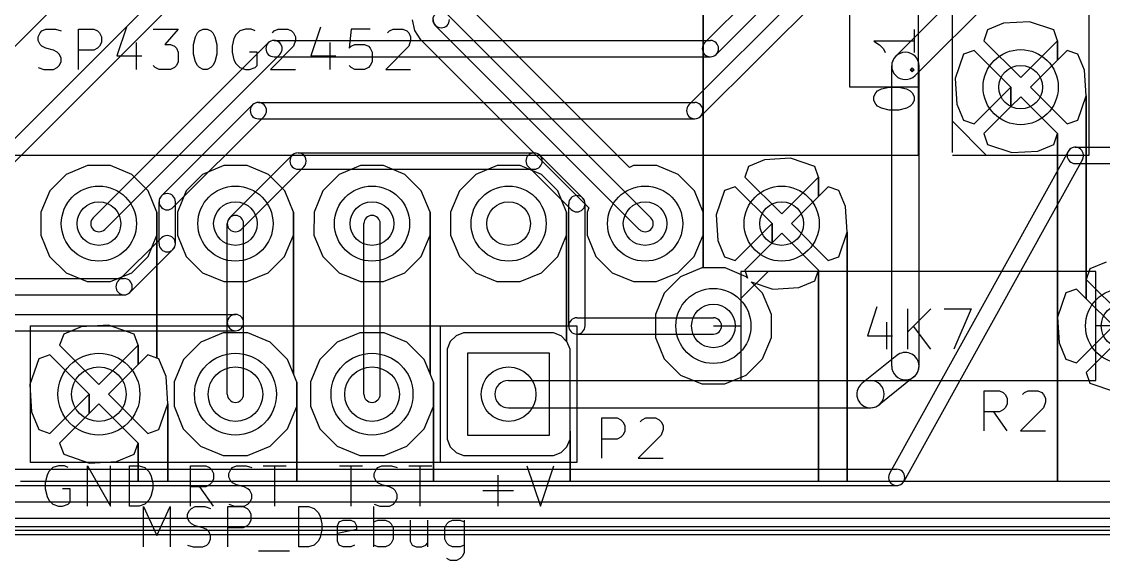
# Model space of a CAD drawing. Extents: x 10 to 410, y -287 to -10.
# Drawn here: x 203.03 to 223.15, y -151.05 to -141.02 of the extents above; entities that cross this region are included whole.
import ezdxf

# ---------------------------------------------------------------- set-up
doc = ezdxf.new("R2010")
doc.units = 0
doc.header["$MEASUREMENT"] = 0
doc.layers.add('Black', color=250, linetype='CONTINUOUS')
doc.layers.add('White', color=7, linetype='CONTINUOUS')

msp = doc.modelspace()

# ---------------------------------------------------------------- linework, layer by layer
at = {"layer": 'BLACK'}
for p, q in [((215.71, -144.566), (215.71, -136.946)), ((215.71, -136.946), (215.71, -144.566)), ((215.71, -144.566), (215.71, -136.946)), ((215.71, -136.946), (215.71, -144.566)), ((219.71, -138.43), (219.71, -143.51)), ((220.345, -143.459), (220.345, -138.43)), ((222.885, -138.43), (222.885, -143.51)), ((218.44, -142.24), (218.44, -139.7)), ((214.337, -143.733), (211.363, -140.759)), ((214.337, -143.733), (211.363, -140.759)), ((210.297, -140.984), (210.338, -141.188)), ((210.297, -140.984), (210.338, -141.188)), ((210.941, -140.875), (214.738, -144.672)), ((221.777, -141.021), (221.298, -141.051)), ((221.777, -141.021), (221.298, -141.051)), ((222.231, -141.175), (221.777, -141.021)), ((222.231, -141.175), (221.777, -141.021)), ((203.339, -141.301), (203.375, -141.23)), ((203.375, -141.23), (203.411, -141.194)), ((203.411, -141.194), (203.482, -141.159)), ((203.482, -141.159), (203.661, -141.159)), ((203.661, -141.159), (203.768, -141.194)), ((204.089, -141.909), (204.089, -141.159)), ((204.089, -141.159), (204.375, -141.159)), ((204.375, -141.159), (204.446, -141.194)), ((204.446, -141.194), (204.482, -141.23)), ((204.482, -141.23), (204.518, -141.301)), ((204.982, -141.123), (204.804, -141.659)), ((205.482, -141.159), (205.946, -141.159)), ((205.946, -141.159), (205.696, -141.444)), ((206.268, -141.301), (206.304, -141.23)), ((206.304, -141.23), (206.339, -141.194)), ((206.339, -141.194), (206.411, -141.159)), ((206.411, -141.159), (206.482, -141.159)), ((206.482, -141.159), (206.554, -141.194)), ((206.554, -141.194), (206.589, -141.23)), ((206.589, -141.23), (206.625, -141.301)), ((207.089, -141.194), (207.018, -141.266)), ((207.196, -141.159), (207.089, -141.194)), ((207.304, -141.159), (207.196, -141.159)), ((207.375, -141.194), (207.304, -141.159)), ((207.696, -141.23), (207.732, -141.194)), ((207.732, -141.194), (207.804, -141.159)), ((207.804, -141.159), (207.982, -141.159)), ((207.982, -141.159), (208.054, -141.194)), ((208.054, -141.194), (208.089, -141.23)), ((208.089, -141.23), (208.125, -141.301)), ((208.589, -141.123), (208.411, -141.659)), ((209.161, -141.159), (209.125, -141.516)), ((209.518, -141.159), (209.161, -141.159)), ((209.839, -141.23), (209.875, -141.194)), ((209.875, -141.194), (209.946, -141.159)), ((209.946, -141.159), (210.125, -141.159)), ((210.125, -141.159), (210.196, -141.194)), ((210.196, -141.194), (210.232, -141.23)), ((210.232, -141.23), (210.268, -141.301)), ((210.338, -141.188), (210.453, -141.361)), ((210.338, -141.188), (210.453, -141.361)), ((210.725, -141.091), (214.522, -144.888)), ((219.633, -141.166), (219.633, -141.595)), ((220.999, -141.175), (220.93, -141.375)), ((220.999, -141.175), (220.93, -141.375)), ((221.298, -141.051), (220.999, -141.175)), ((221.298, -141.051), (220.999, -141.175)), ((222.3, -141.375), (222.231, -141.175)), ((222.3, -141.375), (222.231, -141.175)), ((203.339, -141.373), (203.339, -141.301)), ((203.375, -141.444), (203.339, -141.373)), ((203.411, -141.48), (203.375, -141.444)), ((204.518, -141.409), (204.482, -141.48)), ((204.518, -141.301), (204.518, -141.409)), ((205.161, -141.409), (205.161, -141.909)), ((205.696, -141.444), (205.804, -141.444)), ((205.804, -141.444), (205.875, -141.48)), ((206.232, -141.444), (206.268, -141.301)), ((206.232, -141.623), (206.232, -141.444)), ((206.625, -141.301), (206.661, -141.444)), ((206.661, -141.444), (206.661, -141.623)), ((206.982, -141.337), (206.946, -141.48)), ((207.018, -141.266), (206.982, -141.337)), ((208.125, -141.373), (208.089, -141.48)), ((208.125, -141.301), (208.125, -141.373)), ((208.768, -141.409), (208.768, -141.909)), ((209.161, -141.48), (209.232, -141.444)), ((209.232, -141.444), (209.411, -141.444)), ((209.411, -141.444), (209.482, -141.48)), ((210.268, -141.373), (210.232, -141.48)), ((210.268, -141.301), (210.268, -141.373)), ((210.453, -141.361), (210.463, -141.367)), ((210.453, -141.361), (210.463, -141.367)), ((210.463, -141.367), (213.583, -144.487)), ((210.463, -141.367), (213.583, -144.487)), ((219.633, -141.381), (218.883, -141.381)), ((218.883, -141.381), (218.99, -141.452)), ((220.93, -141.375), (221.615, -142.06)), ((220.93, -141.375), (221.615, -142.06)), ((221.615, -142.06), (222.3, -141.375)), ((221.615, -142.06), (222.3, -141.375)), ((222.3, -141.735), (222.3, -141.375)), ((222.3, -141.375), (222.3, -141.735)), ((222.3, -141.735), (222.3, -141.375)), ((222.3, -141.375), (222.3, -141.735)), ((203.482, -141.516), (203.411, -141.48)), ((203.625, -141.551), (203.482, -141.516)), ((203.696, -141.587), (203.625, -141.551)), ((203.732, -141.623), (203.696, -141.587)), ((203.768, -141.694), (203.732, -141.623)), ((204.375, -141.551), (204.089, -141.551)), ((204.446, -141.516), (204.375, -141.551)), ((204.482, -141.48), (204.446, -141.516)), ((205.875, -141.48), (205.911, -141.516)), ((205.911, -141.516), (205.946, -141.587)), ((205.946, -141.587), (205.946, -141.766)), ((206.268, -141.766), (206.232, -141.623)), ((206.661, -141.623), (206.625, -141.766)), ((206.946, -141.48), (206.946, -141.587)), ((206.946, -141.587), (206.982, -141.73)), ((207.411, -141.587), (207.268, -141.587)), ((207.411, -141.837), (207.411, -141.587)), ((208.089, -141.48), (207.661, -141.909)), ((209.125, -141.516), (209.161, -141.48)), ((209.482, -141.48), (209.518, -141.516)), ((209.518, -141.516), (209.554, -141.587)), ((209.554, -141.587), (209.554, -141.766)), ((210.232, -141.48), (209.804, -141.909)), ((218.99, -141.452), (219.061, -141.524)), ((219.061, -141.524), (219.097, -141.595)), ((220.55, -141.624), (220.396, -142.078)), ((220.55, -141.624), (220.396, -142.078)), ((220.75, -141.555), (220.55, -141.624)), ((220.75, -141.555), (220.55, -141.624)), ((221.435, -142.24), (220.75, -141.555)), ((221.435, -142.24), (220.75, -141.555)), ((222.48, -141.555), (222.3, -141.735)), ((222.48, -141.555), (222.3, -141.735)), ((222.68, -141.624), (222.48, -141.555)), ((222.68, -141.624), (222.48, -141.555)), ((222.804, -141.923), (222.68, -141.624)), ((222.804, -141.923), (222.68, -141.624)), ((203.696, -141.873), (203.732, -141.837)), ((203.732, -141.837), (203.768, -141.766)), ((203.768, -141.766), (203.768, -141.694)), ((204.804, -141.659), (205.268, -141.659)), ((205.518, -141.873), (205.482, -141.837)), ((205.911, -141.837), (205.875, -141.873)), ((205.946, -141.766), (205.911, -141.837)), ((206.304, -141.837), (206.268, -141.766)), ((206.339, -141.873), (206.304, -141.837)), ((206.589, -141.837), (206.554, -141.873)), ((206.625, -141.766), (206.589, -141.837)), ((206.982, -141.73), (207.018, -141.801)), ((207.018, -141.801), (207.089, -141.873)), ((207.375, -141.873), (207.411, -141.837)), ((208.411, -141.659), (208.875, -141.659)), ((209.161, -141.873), (209.125, -141.837)), ((209.518, -141.837), (209.482, -141.873)), ((209.554, -141.766), (209.518, -141.837)), ((222.3, -141.735), (221.795, -142.24)), ((222.3, -141.735), (221.795, -142.24)), ((203.339, -141.873), (203.446, -141.909)), ((203.446, -141.909), (203.625, -141.909)), ((203.625, -141.909), (203.696, -141.873)), ((205.589, -141.909), (205.518, -141.873)), ((205.804, -141.909), (205.589, -141.909)), ((205.875, -141.873), (205.804, -141.909)), ((206.411, -141.909), (206.339, -141.873)), ((206.482, -141.909), (206.411, -141.909)), ((206.554, -141.873), (206.482, -141.909)), ((207.089, -141.873), (207.196, -141.909)), ((207.196, -141.909), (207.268, -141.909)), ((207.268, -141.909), (207.375, -141.873)), ((207.661, -141.909), (208.125, -141.909)), ((209.232, -141.909), (209.161, -141.873)), ((209.411, -141.909), (209.232, -141.909)), ((209.482, -141.873), (209.411, -141.909)), ((209.804, -141.909), (210.268, -141.909)), ((219.561, -141.916), (219.597, -141.881)), ((219.597, -141.952), (219.561, -141.916)), ((219.561, -141.916), (219.633, -141.916)), ((219.597, -141.881), (219.633, -141.916)), ((219.633, -141.916), (219.597, -141.952)), ((222.834, -142.402), (222.804, -141.923)), ((222.834, -142.402), (222.804, -141.923)), ((219.71, -142.24), (218.44, -142.24)), ((219.025, -142.274), (219.168, -142.238)), ((219.168, -142.238), (219.347, -142.238)), ((219.347, -142.238), (219.49, -142.274)), ((220.396, -142.078), (220.426, -142.557)), ((220.396, -142.078), (220.426, -142.557)), ((220.75, -142.925), (221.435, -142.24)), ((220.75, -142.925), (221.435, -142.24)), ((221.435, -142.599), (221.435, -142.24)), ((221.435, -142.24), (221.435, -142.599)), ((221.435, -142.599), (221.435, -142.24)), ((221.435, -142.24), (221.435, -142.599)), ((221.795, -142.24), (222.48, -142.925)), ((221.795, -142.24), (222.48, -142.925)), ((218.883, -142.416), (218.918, -142.345)), ((218.883, -142.488), (218.883, -142.416)), ((218.918, -142.345), (218.954, -142.309)), ((218.954, -142.309), (219.025, -142.274)), ((219.49, -142.274), (219.561, -142.309)), ((219.561, -142.309), (219.597, -142.345)), ((219.597, -142.345), (219.633, -142.416)), ((219.633, -142.416), (219.633, -142.488)), ((221.615, -142.42), (221.435, -142.599)), ((221.615, -142.42), (221.435, -142.599)), ((222.3, -143.105), (221.615, -142.42)), ((222.3, -143.105), (221.615, -142.42)), ((222.68, -142.856), (222.834, -142.402)), ((222.68, -142.856), (222.834, -142.402)), ((222.834, -146.179), (222.834, -142.402)), ((222.834, -142.402), (222.834, -146.179)), ((222.834, -146.179), (222.834, -142.402)), ((222.834, -142.402), (222.834, -146.179)), ((218.918, -142.559), (218.883, -142.488)), ((218.954, -142.595), (218.918, -142.559)), ((219.025, -142.631), (218.954, -142.595)), ((219.168, -142.666), (219.025, -142.631)), ((219.49, -142.631), (219.347, -142.666)), ((219.561, -142.595), (219.49, -142.631)), ((219.597, -142.559), (219.561, -142.595)), ((219.633, -142.488), (219.597, -142.559)), ((220.426, -142.557), (220.55, -142.856)), ((220.426, -142.557), (220.55, -142.856)), ((221.435, -142.599), (220.93, -143.105)), ((221.435, -142.599), (220.93, -143.105)), ((219.347, -142.666), (219.168, -142.666)), ((220.98, -143.51), (220.345, -142.875)), ((220.55, -142.856), (220.75, -142.925)), ((220.55, -142.856), (220.75, -142.925)), ((222.48, -142.925), (222.68, -142.856)), ((222.48, -142.925), (222.68, -142.856)), ((220.93, -143.105), (220.999, -143.305)), ((220.93, -143.105), (220.999, -143.305)), ((222.231, -143.305), (222.3, -143.105)), ((222.231, -143.305), (222.3, -143.105)), ((222.3, -149.581), (222.3, -143.105)), ((222.3, -143.105), (222.3, -149.581)), ((222.3, -149.581), (222.3, -143.105)), ((222.3, -143.105), (222.3, -149.581)), ((220.999, -143.305), (221.453, -143.459)), ((220.999, -143.305), (221.453, -143.459)), ((221.453, -143.459), (221.932, -143.429)), ((221.453, -143.459), (221.932, -143.429)), ((221.932, -143.429), (222.231, -143.305)), ((221.932, -143.429), (222.231, -143.305)), ((219.71, -143.51), (191.77, -143.51)), ((216.853, -143.591), (216.554, -143.715)), ((216.853, -143.591), (216.554, -143.715)), ((217.332, -143.561), (216.853, -143.591)), ((217.332, -143.561), (216.853, -143.591)), ((217.786, -143.715), (217.332, -143.561)), ((217.786, -143.715), (217.332, -143.561)), ((222.885, -143.51), (220.345, -143.51)), ((204.256, -143.7), (203.859, -143.864)), ((204.256, -143.7), (203.859, -143.864)), ((204.686, -143.701), (204.256, -143.7)), ((204.686, -143.701), (204.256, -143.7)), ((205.082, -143.865), (204.686, -143.701)), ((205.082, -143.865), (204.686, -143.701)), ((206.796, -143.7), (206.399, -143.864)), ((206.796, -143.7), (206.399, -143.864)), ((207.226, -143.701), (206.796, -143.7)), ((207.226, -143.701), (206.796, -143.7)), ((207.622, -143.865), (207.226, -143.701)), ((207.622, -143.865), (207.226, -143.701)), ((209.336, -143.7), (208.939, -143.864)), ((209.336, -143.7), (208.939, -143.864)), ((209.766, -143.701), (209.336, -143.7)), ((209.766, -143.701), (209.336, -143.7)), ((210.162, -143.865), (209.766, -143.701)), ((210.162, -143.865), (209.766, -143.701)), ((211.876, -143.7), (211.479, -143.864)), ((211.876, -143.7), (211.479, -143.864)), ((212.306, -143.701), (211.876, -143.7)), ((212.306, -143.701), (211.876, -143.7)), ((212.702, -143.865), (212.306, -143.701)), ((212.702, -143.865), (212.306, -143.701)), ((214.416, -143.7), (214.337, -143.733)), ((214.416, -143.7), (214.337, -143.733)), ((214.846, -143.701), (214.416, -143.7)), ((214.846, -143.701), (214.416, -143.7)), ((215.242, -143.865), (214.846, -143.701)), ((215.242, -143.865), (214.846, -143.701)), ((216.554, -143.715), (216.485, -143.915)), ((216.554, -143.715), (216.485, -143.915)), ((217.855, -143.915), (217.786, -143.715)), ((217.855, -143.915), (217.786, -143.715)), ((203.859, -143.864), (203.555, -144.168)), ((203.859, -143.864), (203.555, -144.168)), ((205.386, -144.169), (205.082, -143.865)), ((205.386, -144.169), (205.082, -143.865)), ((206.399, -143.864), (206.095, -144.168)), ((206.399, -143.864), (206.095, -144.168)), ((207.926, -144.169), (207.622, -143.865)), ((207.926, -144.169), (207.622, -143.865)), ((208.939, -143.864), (208.635, -144.168)), ((208.939, -143.864), (208.635, -144.168)), ((210.466, -144.169), (210.162, -143.865)), ((210.466, -144.169), (210.162, -143.865)), ((211.479, -143.864), (211.175, -144.168)), ((211.479, -143.864), (211.175, -144.168)), ((213.006, -144.169), (212.702, -143.865)), ((213.006, -144.169), (212.702, -143.865)), ((215.546, -144.169), (215.242, -143.865)), ((215.546, -144.169), (215.242, -143.865)), ((216.485, -143.915), (217.17, -144.6)), ((216.485, -143.915), (217.17, -144.6)), ((217.17, -144.6), (217.855, -143.915)), ((217.17, -144.6), (217.855, -143.915)), ((217.855, -144.275), (217.855, -143.915)), ((217.855, -143.915), (217.855, -144.275)), ((217.855, -144.275), (217.855, -143.915)), ((217.855, -143.915), (217.855, -144.275)), ((203.555, -144.168), (203.391, -144.564)), ((203.555, -144.168), (203.391, -144.564)), ((205.55, -144.566), (205.386, -144.169)), ((205.55, -144.566), (205.386, -144.169)), ((206.095, -144.168), (205.931, -144.564)), ((206.095, -144.168), (205.931, -144.564)), ((208.09, -144.566), (207.926, -144.169)), ((208.09, -144.566), (207.926, -144.169)), ((208.635, -144.168), (208.471, -144.564)), ((208.635, -144.168), (208.471, -144.564)), ((210.63, -144.566), (210.466, -144.169)), ((210.63, -144.566), (210.466, -144.169)), ((211.175, -144.168), (211.011, -144.564)), ((211.175, -144.168), (211.011, -144.564)), ((213.17, -144.566), (213.006, -144.169)), ((213.17, -144.566), (213.006, -144.169)), ((215.71, -144.566), (215.546, -144.169)), ((215.71, -144.566), (215.546, -144.169)), ((216.105, -144.164), (215.951, -144.618)), ((216.105, -144.164), (215.951, -144.618)), ((216.305, -144.095), (216.105, -144.164)), ((216.305, -144.095), (216.105, -144.164)), ((216.99, -144.78), (216.305, -144.095)), ((216.99, -144.78), (216.305, -144.095)), ((218.035, -144.095), (217.855, -144.275)), ((218.035, -144.095), (217.855, -144.275)), ((218.235, -144.164), (218.035, -144.095)), ((218.235, -144.164), (218.035, -144.095)), ((218.359, -144.463), (218.235, -144.164)), ((218.359, -144.463), (218.235, -144.164)), ((217.855, -144.275), (217.35, -144.78)), ((217.855, -144.275), (217.35, -144.78)), ((218.389, -144.942), (218.359, -144.463)), ((218.389, -144.942), (218.359, -144.463)), ((203.391, -144.564), (203.39, -144.994)), ((203.391, -144.564), (203.39, -144.994)), ((205.549, -144.996), (205.55, -144.566)), ((205.549, -144.996), (205.55, -144.566)), ((205.55, -147.286), (205.55, -144.566)), ((205.55, -144.566), (205.55, -147.286)), ((205.55, -147.286), (205.55, -144.566)), ((205.55, -144.566), (205.55, -147.286)), ((205.931, -144.564), (205.93, -144.994)), ((205.931, -144.564), (205.93, -144.994)), ((208.089, -144.996), (208.09, -144.566)), ((208.089, -144.996), (208.09, -144.566)), ((208.09, -147.575), (208.09, -144.566)), ((208.09, -144.566), (208.09, -147.575)), ((208.09, -147.575), (208.09, -144.566)), ((208.09, -144.566), (208.09, -147.575)), ((208.471, -144.564), (208.47, -144.994)), ((208.471, -144.564), (208.47, -144.994)), ((210.629, -144.996), (210.63, -144.566)), ((210.629, -144.996), (210.63, -144.566)), ((210.63, -147.575), (210.63, -144.566)), ((210.63, -144.566), (210.63, -147.575)), ((210.63, -147.575), (210.63, -144.566)), ((210.63, -144.566), (210.63, -147.575)), ((211.011, -144.564), (211.01, -144.994)), ((211.011, -144.564), (211.01, -144.994)), ((213.169, -144.996), (213.17, -144.566)), ((213.169, -144.996), (213.17, -144.566)), ((213.17, -146.972), (213.17, -144.566)), ((213.17, -144.566), (213.17, -146.972)), ((213.17, -146.972), (213.17, -144.566)), ((213.17, -144.566), (213.17, -146.972)), ((213.551, -144.564), (213.55, -144.994)), ((213.551, -144.564), (213.55, -144.994)), ((213.583, -144.487), (213.551, -144.564)), ((213.583, -144.487), (213.551, -144.564)), ((215.709, -144.996), (215.71, -144.566)), ((215.709, -144.996), (215.71, -144.566)), ((215.71, -145.605), (215.71, -144.566)), ((215.71, -144.566), (215.71, -145.605)), ((215.71, -145.605), (215.71, -144.566)), ((215.71, -144.566), (215.71, -145.605)), ((215.951, -144.618), (215.981, -145.097)), ((215.951, -144.618), (215.981, -145.097)), ((216.305, -145.465), (216.99, -144.78)), ((216.305, -145.465), (216.99, -144.78)), ((216.99, -145.139), (216.99, -144.78)), ((216.99, -144.78), (216.99, -145.139)), ((216.99, -145.139), (216.99, -144.78)), ((216.99, -144.78), (216.99, -145.139)), ((217.35, -144.78), (218.035, -145.465)), ((217.35, -144.78), (218.035, -145.465)), ((203.39, -144.994), (203.554, -145.391)), ((203.39, -144.994), (203.554, -145.391)), ((205.385, -145.392), (205.549, -144.996)), ((205.385, -145.392), (205.549, -144.996)), ((205.93, -144.994), (206.094, -145.391)), ((205.93, -144.994), (206.094, -145.391)), ((207.925, -145.392), (208.089, -144.996)), ((207.925, -145.392), (208.089, -144.996)), ((208.47, -144.994), (208.634, -145.391)), ((208.47, -144.994), (208.634, -145.391)), ((210.465, -145.392), (210.629, -144.996)), ((210.465, -145.392), (210.629, -144.996)), ((211.01, -144.994), (211.174, -145.391)), ((211.01, -144.994), (211.174, -145.391)), ((213.005, -145.392), (213.169, -144.996)), ((213.005, -145.392), (213.169, -144.996)), ((213.55, -144.994), (213.714, -145.391)), ((213.55, -144.994), (213.714, -145.391)), ((215.545, -145.392), (215.709, -144.996)), ((215.545, -145.392), (215.709, -144.996)), ((217.17, -144.96), (216.99, -145.139)), ((217.17, -144.96), (216.99, -145.139)), ((217.855, -145.645), (217.17, -144.96)), ((217.855, -145.645), (217.17, -144.96)), ((218.235, -145.396), (218.389, -144.942)), ((218.235, -145.396), (218.389, -144.942)), ((218.389, -149.581), (218.389, -144.942)), ((218.389, -144.942), (218.389, -149.581)), ((218.389, -149.581), (218.389, -144.942)), ((218.389, -144.942), (218.389, -149.581)), ((215.981, -145.097), (216.105, -145.396)), ((215.981, -145.097), (216.105, -145.396)), ((216.99, -145.139), (216.485, -145.645)), ((216.99, -145.139), (216.485, -145.645)), ((203.554, -145.391), (203.858, -145.695)), ((203.554, -145.391), (203.858, -145.695)), ((205.081, -145.696), (205.385, -145.392)), ((205.081, -145.696), (205.385, -145.392)), ((206.094, -145.391), (206.398, -145.695)), ((206.094, -145.391), (206.398, -145.695)), ((207.621, -145.696), (207.925, -145.392)), ((207.621, -145.696), (207.925, -145.392)), ((208.634, -145.391), (208.938, -145.695)), ((208.634, -145.391), (208.938, -145.695)), ((210.161, -145.696), (210.465, -145.392)), ((210.161, -145.696), (210.465, -145.392)), ((211.174, -145.391), (211.478, -145.695)), ((211.174, -145.391), (211.478, -145.695)), ((212.701, -145.696), (213.005, -145.392)), ((212.701, -145.696), (213.005, -145.392)), ((213.714, -145.391), (214.018, -145.695)), ((213.714, -145.391), (214.018, -145.695)), ((215.241, -145.696), (215.545, -145.392)), ((215.241, -145.696), (215.545, -145.392)), ((216.105, -145.396), (216.305, -145.465)), ((216.105, -145.396), (216.305, -145.465)), ((218.035, -145.465), (218.235, -145.396)), ((218.035, -145.465), (218.235, -145.396)), ((215.686, -145.605), (215.289, -145.769)), ((215.686, -145.605), (215.289, -145.769)), ((215.71, -145.605), (215.686, -145.605)), ((215.71, -145.605), (215.686, -145.605)), ((216.116, -145.606), (215.71, -145.605)), ((216.116, -145.606), (215.71, -145.605)), ((216.512, -145.77), (216.116, -145.606)), ((216.512, -145.77), (216.116, -145.606)), ((223.012, -145.669), (216.408, -145.669)), ((216.408, -145.669), (216.408, -147.701)), ((216.408, -146.177), (216.916, -145.669)), ((216.485, -145.645), (216.536, -145.795)), ((216.485, -145.645), (216.536, -145.795)), ((217.786, -145.845), (217.855, -145.645)), ((217.786, -145.845), (217.855, -145.645)), ((217.855, -149.581), (217.855, -145.645)), ((217.855, -145.645), (217.855, -149.581)), ((217.855, -149.581), (217.855, -145.645)), ((217.855, -145.645), (217.855, -149.581)), ((222.904, -145.62), (222.835, -145.82)), ((222.904, -145.62), (222.835, -145.82)), ((223.203, -145.496), (222.904, -145.62)), ((223.203, -145.496), (222.904, -145.62)), ((223.012, -146.685), (223.012, -145.669)), ((203.858, -145.695), (204.254, -145.859)), ((203.858, -145.695), (204.254, -145.859)), ((204.254, -145.859), (204.684, -145.86)), ((204.254, -145.859), (204.684, -145.86)), ((204.684, -145.86), (205.081, -145.696)), ((204.684, -145.86), (205.081, -145.696)), ((206.398, -145.695), (206.794, -145.859)), ((206.398, -145.695), (206.794, -145.859)), ((206.794, -145.859), (207.224, -145.86)), ((206.794, -145.859), (207.224, -145.86)), ((207.224, -145.86), (207.621, -145.696)), ((207.224, -145.86), (207.621, -145.696)), ((208.938, -145.695), (209.334, -145.859)), ((208.938, -145.695), (209.334, -145.859)), ((209.334, -145.859), (209.764, -145.86)), ((209.334, -145.859), (209.764, -145.86)), ((209.764, -145.86), (210.161, -145.696)), ((209.764, -145.86), (210.161, -145.696)), ((211.478, -145.695), (211.874, -145.859)), ((211.478, -145.695), (211.874, -145.859)), ((211.874, -145.859), (212.304, -145.86)), ((211.874, -145.859), (212.304, -145.86)), ((212.304, -145.86), (212.701, -145.696)), ((212.304, -145.86), (212.701, -145.696)), ((214.018, -145.695), (214.414, -145.859)), ((214.018, -145.695), (214.414, -145.859)), ((214.414, -145.859), (214.844, -145.86)), ((214.414, -145.859), (214.844, -145.86)), ((214.844, -145.86), (215.241, -145.696)), ((214.844, -145.86), (215.241, -145.696)), ((215.289, -145.769), (214.985, -146.073)), ((215.289, -145.769), (214.985, -146.073)), ((216.536, -145.795), (216.512, -145.77)), ((216.536, -145.795), (216.512, -145.77)), ((216.816, -146.074), (216.603, -145.861)), ((216.603, -145.861), (217.008, -145.999)), ((216.816, -146.074), (216.603, -145.861)), ((216.603, -145.861), (217.008, -145.999)), ((217.487, -145.969), (217.786, -145.845)), ((217.487, -145.969), (217.786, -145.845)), ((222.835, -145.82), (223.52, -146.505)), ((222.835, -145.82), (223.52, -146.505)), ((217.008, -145.999), (217.487, -145.969)), ((217.008, -145.999), (217.487, -145.969)), ((222.455, -146.069), (222.301, -146.523)), ((222.455, -146.069), (222.301, -146.523)), ((222.655, -146), (222.455, -146.069)), ((222.655, -146), (222.455, -146.069)), ((222.834, -146.179), (222.655, -146)), ((222.834, -146.179), (222.655, -146)), ((214.985, -146.073), (214.821, -146.469)), ((214.985, -146.073), (214.821, -146.469)), ((216.98, -146.471), (216.816, -146.074)), ((216.98, -146.471), (216.816, -146.074)), ((223.34, -146.685), (222.834, -146.179)), ((223.34, -146.685), (222.834, -146.179)), ((214.821, -146.469), (214.82, -146.899)), ((214.821, -146.469), (214.82, -146.899)), ((216.979, -146.901), (216.98, -146.471)), ((216.979, -146.901), (216.98, -146.471)), ((218.942, -146.33), (218.764, -146.866)), ((219.514, -147.116), (219.514, -146.366)), ((219.942, -146.366), (219.514, -146.794)), ((220.192, -146.366), (220.692, -146.366)), ((220.692, -146.366), (220.371, -147.116)), ((204.647, -146.672), (204.143, -146.702)), ((204.647, -146.672), (204.143, -146.702)), ((205.125, -146.838), (204.647, -146.672)), ((205.125, -146.838), (204.647, -146.672)), ((219.121, -146.616), (219.121, -147.116)), ((222.301, -146.523), (222.331, -147.002)), ((222.301, -146.523), (222.331, -147.002)), ((203.2, -149.225), (203.2, -146.685)), ((203.2, -146.685), (213.36, -146.685)), ((203.815, -146.838), (203.739, -147.044)), ((203.815, -146.838), (203.739, -147.044)), ((204.143, -146.702), (203.815, -146.838)), ((204.143, -146.702), (203.815, -146.838)), ((205.201, -147.044), (205.125, -146.838)), ((205.201, -147.044), (205.125, -146.838)), ((206.784, -146.812), (206.363, -146.985)), ((206.784, -146.812), (206.363, -146.985)), ((207.238, -146.812), (206.784, -146.812)), ((207.238, -146.812), (206.784, -146.812)), ((207.658, -146.987), (207.238, -146.812)), ((207.658, -146.987), (207.238, -146.812)), ((209.324, -146.812), (208.903, -146.985)), ((209.324, -146.812), (208.903, -146.985)), ((209.778, -146.812), (209.324, -146.812)), ((209.778, -146.812), (209.324, -146.812)), ((210.198, -146.987), (209.778, -146.812)), ((210.198, -146.987), (209.778, -146.812)), ((210.82, -146.685), (210.82, -149.225)), ((211.112, -146.87), (211.005, -146.977)), ((211.112, -146.87), (211.005, -146.977)), ((211.253, -146.812), (211.112, -146.87)), ((211.253, -146.812), (211.112, -146.87)), ((212.777, -146.812), (211.253, -146.812)), ((212.777, -146.812), (211.253, -146.812)), ((212.928, -146.812), (212.777, -146.812)), ((212.928, -146.812), (212.777, -146.812)), ((213.068, -146.87), (212.928, -146.812)), ((213.068, -146.87), (212.928, -146.812)), ((213.17, -146.972), (213.068, -146.87)), ((213.17, -146.972), (213.068, -146.87)), ((213.36, -146.685), (213.36, -149.225)), ((215.9, -146.685), (216.408, -146.685)), ((218.764, -146.866), (219.228, -146.866)), ((219.942, -147.116), (219.621, -146.687)), ((222.655, -147.37), (223.34, -146.685)), ((222.655, -147.37), (223.34, -146.685)), ((223.52, -146.685), (223.012, -146.685)), ((223.012, -147.701), (223.012, -146.685)), ((203.739, -147.044), (204.47, -147.775)), ((203.739, -147.044), (204.47, -147.775)), ((204.47, -147.775), (205.201, -147.044)), ((204.47, -147.775), (205.201, -147.044)), ((205.201, -147.403), (205.201, -147.044)), ((205.201, -147.044), (205.201, -147.403)), ((205.201, -147.403), (205.201, -147.044)), ((205.201, -147.044), (205.201, -147.403)), ((206.363, -146.985), (206.042, -147.307)), ((206.363, -146.985), (206.042, -147.307)), ((207.98, -147.308), (207.658, -146.987)), ((207.98, -147.308), (207.658, -146.987)), ((208.903, -146.985), (208.582, -147.307)), ((208.903, -146.985), (208.582, -147.307)), ((210.52, -147.308), (210.198, -146.987)), ((210.52, -147.308), (210.198, -146.987)), ((211.005, -146.977), (210.947, -147.117)), ((211.005, -146.977), (210.947, -147.117)), ((213.175, -146.977), (213.17, -146.972)), ((213.175, -146.977), (213.17, -146.972)), ((213.233, -147.118), (213.175, -146.977)), ((213.233, -147.118), (213.175, -146.977)), ((214.82, -146.899), (214.984, -147.296)), ((214.82, -146.899), (214.984, -147.296)), ((216.815, -147.297), (216.979, -146.901)), ((216.815, -147.297), (216.979, -146.901)), ((222.331, -147.002), (222.455, -147.301)), ((222.331, -147.002), (222.455, -147.301)), ((223.34, -147.044), (222.835, -147.55)), ((223.34, -147.044), (222.835, -147.55)), ((203.559, -147.224), (203.353, -147.3)), ((203.559, -147.224), (203.353, -147.3)), ((204.29, -147.955), (203.559, -147.224)), ((204.29, -147.955), (203.559, -147.224)), ((205.381, -147.224), (205.201, -147.403)), ((205.381, -147.224), (205.201, -147.403)), ((205.55, -147.286), (205.381, -147.224)), ((205.55, -147.286), (205.381, -147.224)), ((210.947, -147.117), (210.947, -147.268)), ((210.947, -147.117), (210.947, -147.268)), ((210.947, -147.268), (210.947, -148.792)), ((210.947, -147.268), (210.947, -148.792)), ((212.852, -147.193), (211.328, -147.193)), ((211.328, -147.193), (211.328, -148.717)), ((212.852, -147.193), (211.328, -147.193)), ((211.328, -147.193), (211.328, -148.717)), ((212.852, -147.193), (211.328, -147.193)), ((211.328, -147.193), (211.328, -148.717)), ((212.852, -148.717), (212.852, -147.193)), ((212.852, -148.717), (212.852, -147.193)), ((212.852, -148.717), (212.852, -147.193)), ((213.233, -148.642), (213.233, -147.118)), ((213.233, -148.642), (213.233, -147.118)), ((203.353, -147.3), (203.187, -147.778)), ((203.353, -147.3), (203.187, -147.778)), ((205.201, -147.403), (204.65, -147.955)), ((205.201, -147.403), (204.65, -147.955)), ((205.587, -147.3), (205.55, -147.286)), ((205.587, -147.3), (205.55, -147.286)), ((205.723, -147.628), (205.587, -147.3)), ((205.723, -147.628), (205.587, -147.3)), ((206.042, -147.307), (205.867, -147.727)), ((206.042, -147.307), (205.867, -147.727)), ((208.09, -147.575), (207.98, -147.308)), ((208.09, -147.575), (207.98, -147.308)), ((208.582, -147.307), (208.407, -147.727)), ((208.582, -147.307), (208.407, -147.727)), ((210.63, -147.575), (210.52, -147.308)), ((210.63, -147.575), (210.52, -147.308)), ((214.984, -147.296), (215.288, -147.6)), ((214.984, -147.296), (215.288, -147.6)), ((216.511, -147.601), (216.815, -147.297)), ((216.511, -147.601), (216.815, -147.297)), ((222.455, -147.301), (222.655, -147.37)), ((222.455, -147.301), (222.655, -147.37)), ((205.753, -148.132), (205.723, -147.628)), ((205.753, -148.132), (205.723, -147.628)), ((208.153, -147.729), (208.09, -147.575)), ((208.153, -147.729), (208.09, -147.575)), ((210.693, -147.729), (210.63, -147.575)), ((210.693, -147.729), (210.63, -147.575)), ((215.288, -147.6), (215.684, -147.764)), ((215.288, -147.6), (215.684, -147.764)), ((216.114, -147.765), (216.511, -147.601)), ((216.114, -147.765), (216.511, -147.601)), ((222.835, -147.55), (222.904, -147.75)), ((222.835, -147.55), (222.904, -147.75)), ((203.187, -147.778), (203.217, -148.282)), ((203.187, -147.778), (203.217, -148.282)), ((205.867, -147.727), (205.867, -148.181)), ((205.867, -147.727), (205.867, -148.181)), ((208.153, -149.581), (208.153, -147.729)), ((208.153, -148.183), (208.153, -147.729)), ((208.153, -147.729), (208.153, -149.581)), ((208.153, -149.581), (208.153, -147.729)), ((208.153, -148.183), (208.153, -147.729)), ((208.153, -147.729), (208.153, -149.581)), ((208.407, -147.727), (208.407, -148.181)), ((208.407, -147.727), (208.407, -148.181)), ((210.693, -149.581), (210.693, -147.729)), ((210.693, -148.183), (210.693, -147.729)), ((210.693, -147.729), (210.693, -149.581)), ((210.693, -149.581), (210.693, -147.729)), ((210.693, -148.183), (210.693, -147.729)), ((210.693, -147.729), (210.693, -149.581)), ((215.684, -147.764), (216.114, -147.765)), ((215.684, -147.764), (216.114, -147.765)), ((216.408, -147.701), (223.012, -147.701)), ((222.904, -147.75), (223.358, -147.904)), ((222.904, -147.75), (223.358, -147.904)), ((203.559, -148.686), (204.29, -147.955)), ((203.559, -148.686), (204.29, -147.955)), ((204.29, -148.314), (204.29, -147.955)), ((204.29, -147.955), (204.29, -148.314)), ((204.29, -148.314), (204.29, -147.955)), ((204.29, -147.955), (204.29, -148.314)), ((204.65, -147.955), (205.381, -148.686)), ((204.65, -147.955), (205.381, -148.686)), ((220.934, -148.64), (220.934, -147.89)), ((220.934, -147.89), (221.22, -147.89)), ((221.22, -147.89), (221.292, -147.925)), ((221.292, -147.925), (221.327, -147.961)), ((221.327, -147.961), (221.363, -148.032)), ((221.363, -148.032), (221.363, -148.14)), ((221.649, -147.961), (221.684, -147.925)), ((221.684, -147.925), (221.756, -147.89)), ((221.756, -147.89), (221.934, -147.89)), ((221.934, -147.89), (222.006, -147.925)), ((222.006, -147.925), (222.042, -147.961)), ((222.042, -147.961), (222.077, -148.032)), ((222.077, -148.032), (222.077, -148.104)), ((203.217, -148.282), (203.353, -148.61)), ((203.217, -148.282), (203.353, -148.61)), ((204.47, -148.135), (204.29, -148.314)), ((204.47, -148.135), (204.29, -148.314)), ((205.201, -148.866), (204.47, -148.135)), ((205.201, -148.866), (204.47, -148.135)), ((205.587, -148.61), (205.753, -148.132)), ((205.587, -148.61), (205.753, -148.132)), ((205.753, -149.581), (205.753, -148.132)), ((205.753, -148.132), (205.753, -149.581)), ((205.753, -149.581), (205.753, -148.132)), ((205.753, -148.132), (205.753, -149.581)), ((205.867, -148.181), (206.04, -148.602)), ((205.867, -148.181), (206.04, -148.602)), ((207.978, -148.603), (208.153, -148.183)), ((207.978, -148.603), (208.153, -148.183)), ((208.407, -148.181), (208.58, -148.602)), ((208.407, -148.181), (208.58, -148.602)), ((210.518, -148.603), (210.693, -148.183)), ((210.518, -148.603), (210.693, -148.183)), ((221.22, -148.282), (220.934, -148.282)), ((221.363, -148.64), (221.113, -148.282)), ((221.292, -148.247), (221.22, -148.282)), ((221.327, -148.211), (221.292, -148.247)), ((221.363, -148.14), (221.327, -148.211)), ((222.042, -148.211), (221.613, -148.64)), ((222.077, -148.104), (222.042, -148.211)), ((204.29, -148.314), (203.739, -148.866)), ((204.29, -148.314), (203.739, -148.866)), ((213.822, -149.148), (213.822, -148.398)), ((213.822, -148.398), (214.108, -148.398)), ((214.108, -148.398), (214.18, -148.433)), ((214.18, -148.433), (214.215, -148.469)), ((214.215, -148.469), (214.251, -148.54)), ((214.537, -148.469), (214.572, -148.433)), ((214.572, -148.433), (214.644, -148.398)), ((214.644, -148.398), (214.822, -148.398)), ((214.822, -148.398), (214.894, -148.433)), ((214.894, -148.433), (214.93, -148.469)), ((214.93, -148.469), (214.965, -148.54)), ((203.353, -148.61), (203.559, -148.686)), ((203.353, -148.61), (203.559, -148.686)), ((205.381, -148.686), (205.587, -148.61)), ((205.381, -148.686), (205.587, -148.61)), ((206.04, -148.602), (206.362, -148.923)), ((206.04, -148.602), (206.362, -148.923)), ((207.657, -148.925), (207.978, -148.603)), ((207.657, -148.925), (207.978, -148.603)), ((208.58, -148.602), (208.902, -148.923)), ((208.58, -148.602), (208.902, -148.923)), ((210.197, -148.925), (210.518, -148.603)), ((210.197, -148.925), (210.518, -148.603)), ((213.233, -149.581), (213.233, -148.642)), ((213.233, -148.793), (213.233, -148.642)), ((213.233, -148.642), (213.233, -149.581)), ((213.233, -149.581), (213.233, -148.642)), ((213.233, -148.793), (213.233, -148.642)), ((213.233, -148.642), (213.233, -149.581)), ((214.251, -148.648), (214.215, -148.719)), ((214.251, -148.54), (214.251, -148.648)), ((214.965, -148.612), (214.93, -148.719)), ((214.965, -148.54), (214.965, -148.612)), ((221.613, -148.64), (222.077, -148.64)), ((203.739, -148.866), (203.815, -149.072)), ((203.739, -148.866), (203.815, -149.072)), ((205.125, -149.072), (205.201, -148.866)), ((205.125, -149.072), (205.201, -148.866)), ((205.201, -149.581), (205.201, -148.866)), ((205.201, -148.866), (205.201, -149.581)), ((205.201, -149.581), (205.201, -148.866)), ((205.201, -148.866), (205.201, -149.581)), ((210.947, -148.792), (211.005, -148.933)), ((210.947, -148.792), (211.005, -148.933)), ((211.328, -148.717), (212.852, -148.717)), ((211.328, -148.717), (212.852, -148.717)), ((211.328, -148.717), (212.852, -148.717)), ((213.175, -148.933), (213.233, -148.793)), ((213.175, -148.933), (213.233, -148.793)), ((214.108, -148.79), (213.822, -148.79)), ((214.18, -148.755), (214.108, -148.79)), ((214.215, -148.719), (214.18, -148.755)), ((214.93, -148.719), (214.501, -149.148)), ((203.815, -149.072), (204.293, -149.238)), ((203.815, -149.072), (204.293, -149.238)), ((204.797, -149.208), (205.125, -149.072)), ((204.797, -149.208), (205.125, -149.072)), ((206.362, -148.923), (206.782, -149.098)), ((206.362, -148.923), (206.782, -149.098)), ((207.236, -149.098), (207.657, -148.925)), ((207.236, -149.098), (207.657, -148.925)), ((208.902, -148.923), (209.322, -149.098)), ((208.902, -148.923), (209.322, -149.098)), ((209.776, -149.098), (210.197, -148.925)), ((209.776, -149.098), (210.197, -148.925)), ((211.005, -148.933), (211.112, -149.04)), ((211.005, -148.933), (211.112, -149.04)), ((211.112, -149.04), (211.252, -149.098)), ((211.112, -149.04), (211.252, -149.098)), ((212.927, -149.098), (213.068, -149.04)), ((212.927, -149.098), (213.068, -149.04)), ((213.068, -149.04), (213.175, -148.933)), ((213.068, -149.04), (213.175, -148.933)), ((213.36, -149.225), (203.2, -149.225)), ((203.72, -149.287), (203.613, -149.322)), ((203.827, -149.287), (203.72, -149.287)), ((203.899, -149.322), (203.827, -149.287)), ((204.256, -150.037), (204.256, -149.287)), ((204.256, -149.287), (204.684, -150.037)), ((204.293, -149.238), (204.797, -149.208)), ((204.293, -149.238), (204.797, -149.208)), ((204.684, -150.037), (204.684, -149.287)), ((205.041, -150.037), (205.041, -149.287)), ((205.041, -149.287), (205.22, -149.287)), ((205.22, -149.287), (205.327, -149.322)), ((206.171, -150.037), (206.171, -149.287)), ((206.171, -149.287), (206.456, -149.287)), ((206.456, -149.287), (206.528, -149.322)), ((206.782, -149.098), (207.236, -149.098)), ((206.782, -149.098), (207.236, -149.098)), ((206.956, -149.322), (207.028, -149.287)), ((207.028, -149.287), (207.206, -149.287)), ((207.206, -149.287), (207.314, -149.322)), ((207.528, -149.287), (207.956, -149.287)), ((207.742, -150.037), (207.742, -149.287)), ((208.947, -149.287), (209.375, -149.287)), ((209.161, -150.037), (209.161, -149.287)), ((209.322, -149.098), (209.776, -149.098)), ((209.322, -149.098), (209.776, -149.098)), ((209.661, -149.322), (209.733, -149.287)), ((209.733, -149.287), (209.911, -149.287)), ((209.911, -149.287), (210.018, -149.322)), ((210.233, -149.287), (210.661, -149.287)), ((210.447, -150.037), (210.447, -149.287)), ((211.252, -149.098), (211.403, -149.098)), ((211.252, -149.098), (211.403, -149.098)), ((211.403, -149.098), (212.927, -149.098)), ((211.403, -149.098), (212.927, -149.098)), ((212.431, -149.287), (212.681, -150.037)), ((212.681, -150.037), (212.931, -149.287)), ((214.501, -149.148), (214.965, -149.148)), ((203.506, -149.465), (203.47, -149.608)), ((203.541, -149.394), (203.506, -149.465)), ((203.613, -149.322), (203.541, -149.394)), ((205.327, -149.322), (205.399, -149.394)), ((205.399, -149.394), (205.434, -149.465)), ((205.434, -149.465), (205.47, -149.608)), ((206.528, -149.322), (206.564, -149.358)), ((206.564, -149.358), (206.599, -149.429)), ((206.599, -149.429), (206.599, -149.537)), ((206.885, -149.429), (206.921, -149.358)), ((206.885, -149.501), (206.885, -149.429)), ((206.921, -149.358), (206.956, -149.322)), ((209.59, -149.429), (209.625, -149.358)), ((209.59, -149.501), (209.59, -149.429)), ((209.625, -149.358), (209.661, -149.322)), ((211.896, -150.037), (211.896, -149.465)), ((205.201, -149.581), (203.01, -149.581)), ((205.201, -149.581), (203.01, -149.581)), ((203.47, -149.608), (203.47, -149.715)), ((205.753, -149.581), (205.201, -149.581)), ((205.753, -149.581), (205.201, -149.581)), ((205.47, -149.608), (205.47, -149.715)), ((208.153, -149.581), (205.753, -149.581)), ((208.153, -149.581), (205.753, -149.581)), ((206.456, -149.679), (206.171, -149.679)), ((206.599, -150.037), (206.349, -149.679)), ((206.528, -149.644), (206.456, -149.679)), ((206.564, -149.608), (206.528, -149.644)), ((206.599, -149.537), (206.564, -149.608)), ((206.921, -149.572), (206.885, -149.501)), ((206.956, -149.608), (206.921, -149.572)), ((207.028, -149.644), (206.956, -149.608)), ((207.171, -149.679), (207.028, -149.644)), ((207.242, -149.715), (207.171, -149.679)), ((210.693, -149.581), (208.153, -149.581)), ((210.693, -149.581), (208.153, -149.581)), ((209.625, -149.572), (209.59, -149.501)), ((209.661, -149.608), (209.625, -149.572)), ((209.733, -149.644), (209.661, -149.608)), ((209.875, -149.679), (209.733, -149.644)), ((209.947, -149.715), (209.875, -149.679)), ((213.233, -149.581), (210.693, -149.581)), ((213.233, -149.581), (210.693, -149.581)), ((217.855, -149.581), (213.233, -149.581)), ((217.855, -149.581), (213.233, -149.581)), ((218.389, -149.581), (217.855, -149.581)), ((218.389, -149.581), (217.855, -149.581)), ((222.3, -149.581), (218.389, -149.581)), ((222.3, -149.581), (218.389, -149.581)), ((224.205, -149.581), (222.3, -149.581)), ((224.205, -149.581), (222.3, -149.581)), ((203.47, -149.715), (203.506, -149.858)), ((203.506, -149.858), (203.541, -149.929)), ((203.934, -149.715), (203.791, -149.715)), ((203.934, -149.965), (203.934, -149.715)), ((205.434, -149.858), (205.399, -149.929)), ((205.47, -149.715), (205.434, -149.858)), ((207.278, -149.751), (207.242, -149.715)), ((207.314, -149.822), (207.278, -149.751)), ((207.278, -149.965), (207.314, -149.894)), ((207.314, -149.894), (207.314, -149.822)), ((209.983, -149.751), (209.947, -149.715)), ((210.018, -149.822), (209.983, -149.751)), ((209.983, -149.965), (210.018, -149.894)), ((210.018, -149.894), (210.018, -149.822)), ((211.61, -149.751), (212.181, -149.751)), ((195.834, -149.962), (229.87, -149.962)), ((203.541, -149.929), (203.613, -150.001)), ((203.613, -150.001), (203.72, -150.037)), ((203.72, -150.037), (203.791, -150.037)), ((203.791, -150.037), (203.899, -150.001)), ((203.899, -150.001), (203.934, -149.965)), ((205.22, -150.037), (205.041, -150.037)), ((205.327, -150.001), (205.22, -150.037)), ((205.298, -150.799), (205.298, -150.049)), ((205.298, -150.049), (205.548, -150.584)), ((205.399, -149.929), (205.327, -150.001)), ((205.548, -150.584), (205.798, -150.049)), ((205.798, -150.049), (205.798, -150.799)), ((206.155, -150.12), (206.191, -150.084)), ((206.191, -150.084), (206.262, -150.049)), ((206.262, -150.049), (206.441, -150.049)), ((206.441, -150.049), (206.548, -150.084)), ((206.869, -150.799), (206.869, -150.049)), ((206.869, -150.049), (207.155, -150.049)), ((206.885, -150.001), (206.992, -150.037)), ((206.992, -150.037), (207.171, -150.037)), ((207.155, -150.049), (207.226, -150.084)), ((207.171, -150.037), (207.242, -150.001)), ((207.226, -150.084), (207.262, -150.12)), ((207.242, -150.001), (207.278, -149.965)), ((208.191, -150.799), (208.191, -150.049)), ((208.191, -150.049), (208.369, -150.049)), ((208.369, -150.049), (208.476, -150.084)), ((208.476, -150.084), (208.548, -150.156)), ((209.584, -150.799), (209.584, -150.049)), ((209.59, -150.001), (209.697, -150.037)), ((209.697, -150.037), (209.875, -150.037)), ((209.875, -150.037), (209.947, -150.001)), ((209.947, -150.001), (209.983, -149.965)), ((195.834, -150.266), (229.87, -150.266)), ((206.119, -150.191), (206.155, -150.12)), ((206.119, -150.263), (206.119, -150.191)), ((206.155, -150.334), (206.119, -150.263)), ((207.262, -150.12), (207.298, -150.191)), ((207.298, -150.191), (207.298, -150.299)), ((208.548, -150.156), (208.584, -150.227)), ((208.584, -150.227), (208.619, -150.37)), ((162.56, -150.42), (245.11, -150.42)), ((245.11, -150.495), (162.56, -150.495)), ((245.11, -150.495), (162.56, -150.495)), ((245.11, -150.495), (162.56, -150.495)), ((245.11, -150.495), (162.56, -150.495)), ((245.11, -150.495), (162.56, -150.495)), ((245.11, -150.495), (162.56, -150.495)), ((245.11, -150.495), (162.56, -150.495)), ((206.191, -150.37), (206.155, -150.334)), ((206.262, -150.406), (206.191, -150.37)), ((206.405, -150.441), (206.262, -150.406)), ((206.476, -150.477), (206.405, -150.441)), ((206.512, -150.513), (206.476, -150.477)), ((207.155, -150.441), (206.869, -150.441)), ((207.226, -150.406), (207.155, -150.441)), ((207.262, -150.37), (207.226, -150.406)), ((207.298, -150.299), (207.262, -150.37)), ((208.619, -150.477), (208.584, -150.62)), ((208.619, -150.37), (208.619, -150.477)), ((208.905, -150.406), (208.941, -150.334)), ((208.905, -150.691), (208.905, -150.406)), ((209.262, -150.477), (208.905, -150.549)), ((208.941, -150.334), (209.012, -150.299)), ((209.012, -150.299), (209.155, -150.299)), ((209.155, -150.299), (209.226, -150.334)), ((209.226, -150.334), (209.262, -150.406)), ((209.262, -150.406), (209.262, -150.477)), ((209.584, -150.334), (209.655, -150.299)), ((209.655, -150.299), (209.798, -150.299)), ((209.798, -150.299), (209.869, -150.334)), ((209.869, -150.334), (209.905, -150.37)), ((209.905, -150.37), (209.941, -150.441)), ((209.941, -150.441), (209.941, -150.656)), ((210.262, -150.299), (210.262, -150.691)), ((210.584, -150.299), (210.584, -150.799)), ((210.905, -150.441), (210.941, -150.37)), ((210.905, -150.656), (210.905, -150.441)), ((210.941, -150.37), (210.976, -150.334)), ((210.976, -150.334), (211.048, -150.299)), ((211.048, -150.299), (211.191, -150.299)), ((211.191, -150.299), (211.262, -150.334)), ((211.262, -150.299), (211.262, -150.906)), ((162.56, -150.57), (245.11, -150.57)), ((206.548, -150.584), (206.512, -150.513)), ((206.512, -150.727), (206.548, -150.656)), ((206.548, -150.656), (206.548, -150.584)), ((208.548, -150.691), (208.476, -150.763)), ((208.584, -150.62), (208.548, -150.691)), ((208.941, -150.763), (208.905, -150.691)), ((209.941, -150.656), (209.905, -150.727)), ((210.262, -150.691), (210.298, -150.763)), ((210.941, -150.727), (210.905, -150.656)), ((206.119, -150.763), (206.226, -150.799)), ((206.226, -150.799), (206.405, -150.799)), ((206.405, -150.799), (206.476, -150.763)), ((206.476, -150.763), (206.512, -150.727)), ((207.441, -150.87), (208.012, -150.87)), ((208.369, -150.799), (208.191, -150.799)), ((208.476, -150.763), (208.369, -150.799)), ((209.012, -150.799), (208.941, -150.763)), ((209.155, -150.799), (209.012, -150.799)), ((209.226, -150.763), (209.155, -150.799)), ((209.655, -150.799), (209.584, -150.763)), ((209.798, -150.799), (209.655, -150.799)), ((209.869, -150.763), (209.798, -150.799)), ((209.905, -150.727), (209.869, -150.763)), ((210.298, -150.763), (210.369, -150.799)), ((210.369, -150.799), (210.476, -150.799)), ((210.476, -150.799), (210.548, -150.763)), ((210.548, -150.763), (210.584, -150.727)), ((210.976, -150.763), (210.941, -150.727)), ((211.048, -150.799), (210.976, -150.763)), ((211.191, -150.799), (211.048, -150.799)), ((211.262, -150.763), (211.191, -150.799)), ((211.012, -151.049), (210.941, -151.013)), ((211.119, -151.049), (211.012, -151.049)), ((211.191, -151.013), (211.119, -151.049)), ((211.226, -150.977), (211.191, -151.013)), ((211.262, -150.906), (211.226, -150.977))]:
    msp.add_line(p, q, dxfattribs=at)
for centre, radius in [((221.615, -142.24), 0.699), ((221.615, -142.24), 0.699), ((221.615, -142.24), 0.699), ((204.47, -144.78), 0.699), ((204.47, -144.78), 0.699), ((204.47, -144.78), 0.699), ((207.01, -144.78), 0.699), ((207.01, -144.78), 0.699), ((207.01, -144.78), 0.699), ((209.55, -144.78), 0.699), ((209.55, -144.78), 0.699), ((209.55, -144.78), 0.699), ((212.09, -144.78), 0.699), ((212.09, -144.78), 0.699), ((212.09, -144.78), 0.699), ((214.63, -144.78), 0.699), ((214.63, -144.78), 0.699), ((214.63, -144.78), 0.699), ((217.17, -144.78), 0.699), ((217.17, -144.78), 0.699), ((217.17, -144.78), 0.699), ((215.9, -146.685), 0.699), ((215.9, -146.685), 0.699), ((215.9, -146.685), 0.699), ((223.52, -146.685), 0.699), ((223.52, -146.685), 0.699), ((223.52, -146.685), 0.699), ((204.47, -147.955), 0.762), ((204.47, -147.955), 0.762), ((204.47, -147.955), 0.762), ((207.01, -147.955), 0.762), ((207.01, -147.955), 0.762), ((207.01, -147.955), 0.762), ((209.55, -147.955), 0.762), ((209.55, -147.955), 0.762), ((209.55, -147.955), 0.762)]:
    msp.add_circle(centre, radius, dxfattribs=at)
for centre, start, end in [((210.833, -140.983), 45, 225), ((210.837, -140.983), 180.2, 360.2), ((214.63, -144.78), 225, 405)]:
    msp.add_arc(centre, 0.152, start, end, dxfattribs=at)
at = {"layer": 'WHITE'}
for p, q in [((223.908, -133.242), (215.736, -141.415)), ((224.124, -133.458), (215.952, -141.63)), ((222.21, -135.804), (215.445, -142.568)), ((222.425, -136.019), (215.661, -142.784)), ((205.816, -138.57), (199.498, -144.888)), ((221.435, -139.52), (219.29, -141.665)), ((221.795, -139.88), (219.65, -142.025)), ((201.822, -144.279), (205.423, -140.679)), ((202.038, -144.495), (205.638, -140.894)), ((207.62, -141.415), (204.362, -144.672)), ((207.728, -141.37), (215.844, -141.37)), ((207.835, -141.63), (204.578, -144.888)), ((207.728, -141.675), (215.844, -141.675)), ((219.216, -147.433), (219.216, -141.845)), ((219.724, -147.433), (219.724, -141.845)), ((207.329, -142.568), (205.632, -144.265)), ((207.437, -142.523), (215.553, -142.523)), ((207.545, -142.784), (205.848, -144.48)), ((207.437, -142.828), (215.553, -142.828)), ((222.497, -143.436), (219.175, -149.43)), ((222.631, -143.358), (233.537, -143.358)), ((206.902, -144.672), (208.067, -143.508)), ((208.175, -143.463), (212.565, -143.463)), ((212.673, -143.508), (213.468, -144.302)), ((222.764, -143.584), (219.441, -149.578)), ((207.118, -144.888), (208.282, -143.723)), ((208.175, -143.768), (212.565, -143.768)), ((212.458, -143.723), (213.252, -144.518)), ((222.631, -143.662), (233.537, -143.662)), ((205.588, -145.154), (205.588, -144.373)), ((205.892, -145.154), (205.892, -144.373)), ((213.208, -146.685), (213.208, -144.41)), ((213.512, -146.685), (213.512, -144.41)), ((206.858, -146.622), (206.858, -144.78)), ((207.162, -146.622), (207.162, -144.78)), ((209.398, -147.955), (209.398, -144.78)), ((209.702, -147.955), (209.702, -144.78)), ((205.632, -145.047), (204.831, -145.848)), ((205.848, -145.262), (205.047, -146.063)), ((198.86, -145.803), (204.939, -145.803)), ((198.86, -146.108), (204.939, -146.108)), ((194.517, -146.47), (207.01, -146.47)), ((206.858, -147.955), (206.858, -146.622)), ((207.162, -147.955), (207.162, -146.622)), ((213.36, -146.533), (215.9, -146.533)), ((194.517, -146.775), (207.01, -146.775)), ((213.36, -146.837), (215.9, -146.837)), ((212.852, -147.193), (211.328, -147.193)), ((211.328, -147.193), (211.328, -148.717)), ((212.852, -148.717), (212.852, -147.193)), ((219.311, -147.235), (218.662, -147.757)), ((219.629, -147.631), (218.98, -148.153)), ((212.09, -147.701), (218.821, -147.701)), ((212.09, -148.209), (218.821, -148.209)), ((211.328, -148.717), (212.852, -148.717)), ((192.684, -149.352), (219.308, -149.352)), ((192.684, -149.656), (219.308, -149.656)), ((162.56, -150.42), (245.11, -150.42)), ((162.56, -150.57), (245.11, -150.57))]:
    msp.add_line(p, q, dxfattribs=at)
for centre, radius in [((221.615, -142.24), 0.699), ((221.615, -142.24), 0.406), ((204.47, -144.78), 0.699), ((207.01, -144.78), 0.699), ((209.55, -144.78), 0.699), ((212.09, -144.78), 0.699), ((214.63, -144.78), 0.699), ((217.17, -144.78), 0.699), ((204.47, -144.78), 0.406), ((207.01, -144.78), 0.406), ((209.55, -144.78), 0.406), ((212.09, -144.78), 0.406), ((214.63, -144.78), 0.406), ((217.17, -144.78), 0.406), ((215.9, -146.685), 0.699), ((223.52, -146.685), 0.699), ((215.9, -146.685), 0.406), ((223.52, -146.685), 0.406), ((204.47, -147.955), 0.762), ((207.01, -147.955), 0.762), ((209.55, -147.955), 0.762), ((204.47, -147.955), 0.508), ((207.01, -147.955), 0.508), ((209.55, -147.955), 0.508), ((212.09, -147.955), 0.508)]:
    msp.add_circle(centre, radius, dxfattribs=at)
for centre, radius, start, end in [((207.728, -141.522), 0.152, 90, 270), ((207.728, -141.522), 0.152, -45, 135), ((215.844, -141.522), 0.152, 135, 315), ((215.844, -141.522), 0.152, 270, 450), ((219.47, -141.845), 0.254, 360, 540), ((219.47, -141.845), 0.254, 135, 315), ((207.437, -142.676), 0.152, 90, 270), ((207.437, -142.676), 0.152, -45, 135), ((215.553, -142.676), 0.152, 135, 315), ((215.553, -142.676), 0.152, 270, 450), ((222.631, -143.51), 0.152, 90, 270), ((222.631, -143.51), 0.152, -29, 151), ((208.175, -143.615), 0.152, 90, 270), ((208.175, -143.615), 0.152, 315, 495), ((212.565, -143.615), 0.152, 45, 225), ((212.565, -143.615), 0.152, 270, 450), ((205.74, -144.373), 0.152, 360, 540), ((213.36, -144.41), 0.152, 360, 540), ((205.74, -144.373), 0.152, 135, 315), ((213.36, -144.41), 0.152, 225, 405), ((207.01, -144.78), 0.152, 360, 540), ((209.55, -144.78), 0.152, 360, 540), ((204.47, -144.78), 0.152, 135, 315), ((207.01, -144.78), 0.152, 135, 315), ((205.74, -145.154), 0.152, -45, 135), ((205.74, -145.154), 0.152, 180, 360), ((204.939, -145.955), 0.152, 135, 315), ((204.939, -145.955), 0.152, 270, 450), ((207.01, -146.622), 0.152, 360, 540), ((207.01, -146.622), 0.152, 270, 450), ((207.01, -146.622), 0.152, 180, 360), ((213.36, -146.685), 0.152, 90, 270), ((215.9, -146.685), 0.152, 270, 450), ((213.36, -146.685), 0.152, 180, 360), ((219.47, -147.433), 0.254, -51.2, 128.8), ((219.47, -147.433), 0.254, 180, 360), ((212.09, -147.955), 0.254, 90, 270), ((218.821, -147.955), 0.254, 128.8, 308.8), ((218.821, -147.955), 0.254, 270, 450), ((207.01, -147.955), 0.152, 180, 360), ((209.55, -147.955), 0.152, 180, 360), ((219.308, -149.504), 0.152, 151, 331), ((219.308, -149.504), 0.152, 270, 450)]:
    msp.add_arc(centre, radius, start, end, dxfattribs=at)

doc.saveas('drawing.dxf')
